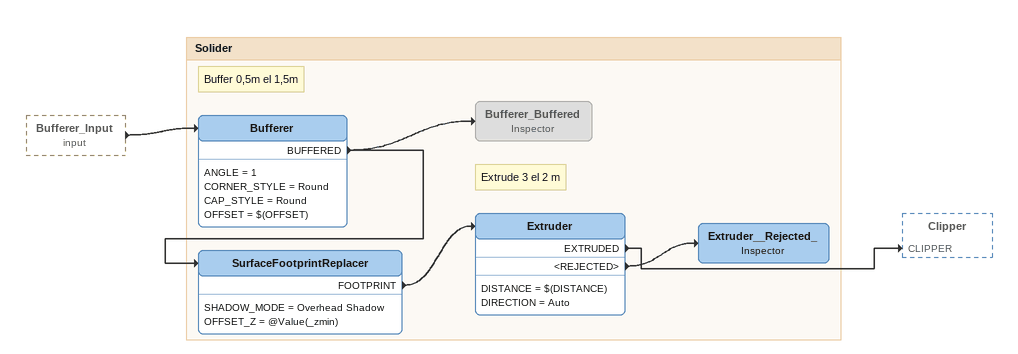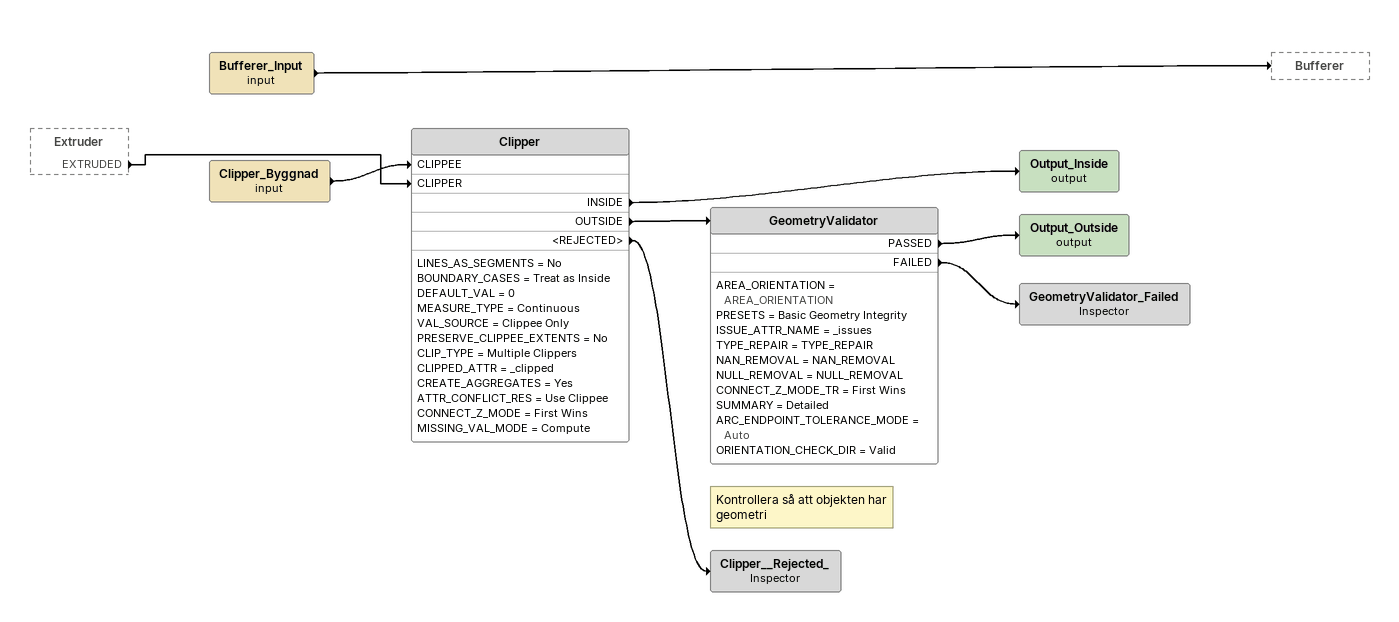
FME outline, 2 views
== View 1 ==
Bufferer_Input (input) [outside]
    -> Bufferer

Bookmark: Solider
Note: Buffer 0,5m el 1,5m
Bufferer
    ANGLE = 1
    CORNER_STYLE = Round
    CAP_STYLE = Round
    OFFSET = $(OFFSET)
    BUFFERED -> SurfaceFootprintReplacer
    BUFFERED -> Bufferer_Buffered
Bufferer_Buffered: Inspector [off]
SurfaceFootprintReplacer
    SHADOW_MODE = Overhead Shadow
    OFFSET_Z = @Value(_zmin)
    FOOTPRINT -> Extruder
Note: Extrude 3 el 2 m
Extruder
    DISTANCE = $(DISTANCE)
    DIRECTION = Auto
    EXTRUDED -> Clipper [CLIPPER]
    <REJECTED> -> Extruder__Rejected_
Extruder__Rejected_: Inspector

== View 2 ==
Extruder [outside]
    EXTRUDED -> Clipper [CLIPPER]
Bufferer_Input (input)
    -> Bufferer
Clipper_Byggnad (input)
    -> Clipper [CLIPPEE]
Clipper
    LINES_AS_SEGMENTS = No
    BOUNDARY_CASES = Treat as Inside
    DEFAULT_VAL = 0
    MEASURE_TYPE = Continuous
    VAL_SOURCE = Clippee Only
    PRESERVE_CLIPPEE_EXTENTS = No
    CLIP_TYPE = Multiple Clippers
    CLIPPED_ATTR = _clipped
    CREATE_AGGREGATES = Yes
    ATTR_CONFLICT_RES = Use Clippee
    CONNECT_Z_MODE = First Wins
    MISSING_VAL_MODE = Compute
    INSIDE -> Output_Inside (output)
    OUTSIDE -> GeometryValidator
    <REJECTED> -> Clipper__Rejected_
Output_Inside (output)
Note: Kontrollera så att objekten har geometri
GeometryValidator
    AREA_ORIENTATION = AREA_ORIENTATION
    PRESETS = Basic Geometry Integrity
    ISSUE_ATTR_NAME = _issues
    TYPE_REPAIR = TYPE_REPAIR
    NAN_REMOVAL = NAN_REMOVAL
    NULL_REMOVAL = NULL_REMOVAL
    CONNECT_Z_MODE_TR = First Wins
    SUMMARY = Detailed
    ARC_ENDPOINT_TOLERANCE_MODE = Auto
    ORIENTATION_CHECK_DIR = Valid
    PASSED -> Output_Outside (output)
    FAILED -> GeometryValidator_Failed
Output_Outside (output)
GeometryValidator_Failed: Inspector
Clipper__Rejected_: Inspector
